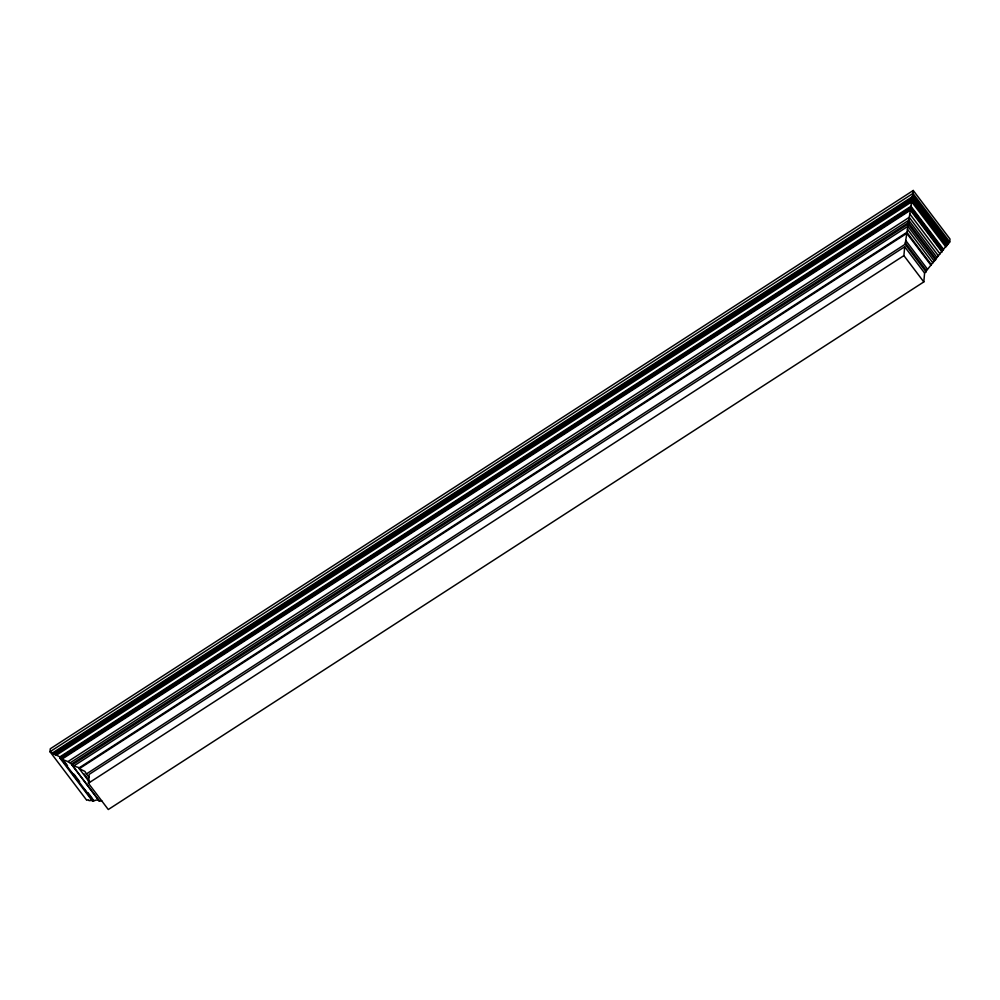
<?xml version="1.0" encoding="UTF-8"?>
<svg xmlns="http://www.w3.org/2000/svg" width="1000" height="1000" viewBox="0 0 1000 1000"><rect width="100%" height="100%" fill="white"/><g stroke="black" fill="none" stroke-linecap="round" stroke-linejoin="round"><path stroke-width="1.5" d="M92.3 800.875L59.763 757.887L59.85 756.912L910.95 206.287L913.25 190.475L50.263 748.787L50 751.737L86.75 800.288A4.075 1.163 -37.1 0 1 88.75 800.45A9.6 2.737 -37.1 0 0 92.387 799.887L92.3 800.875L93.575 800.05L93.488 801.025A13.562 3.875 -37.1 0 1 98.987 800.462A6.012 1.713 -37.1 0 0 101.713 800.625M924.6 273.062L904.688 246.775L89.175 774.375L88.387 783.225L108.287 809.525L923.812 281.913L924.6 273.062L942.125 251.075L910.5 209.288L61.938 758.263L61.85 759.25L93.488 801.025M923.812 281.913L903.9 255.625L904.688 246.775M910.5 209.288L905.15 244.25L926.188 272.038M943.4 250.25L910.863 207.262L910.95 206.287L943.487 249.262L942.125 251.075M943.487 249.262L949.737 241.975L950 239.025L913.25 190.475M949.737 241.975L912.987 193.425L50 751.737L52.737 752.825L912.45 196.625L948.05 243.65M62.638 760.588L59.85 756.912L53.412 753.4L912.3 197.738L947.588 244.363M53.513 753.9L912.225 198.363L947.463 244.9M54.562 754.675L911.988 199.963L946.762 245.912M56 755.45L911.688 201.863L945.85 247M59.763 757.887L910.863 207.262M942.038 252.05L910.413 210.263L61.85 759.25L67.95 761.6L909.237 217.338L938.288 255.712M67.95 761.6L70.088 762.862L908.787 220.263L936.912 257.425M70.088 762.862L73.675 766.05L907.913 226.337L934.463 261.413M89.2 777.537L86.45 773.913L905.15 244.25M88.387 783.225L903.9 255.625M73.675 766.05L79.362 767.712L81.225 770.163M52.737 752.825L53.412 753.4M912.7 195.138L948.787 242.825M909.788 213.95L940.025 253.888M935.975 258.962L908.45 222.613L71.463 764.1L98.987 800.462M935.537 260.038L908.263 224.013L71.988 765.037L99.262 801.062M907.425 229.262L932.875 262.9M931.038 264.275L906.875 232.35L79.362 767.712L79.275 768.7L89.5 782.2M930.95 265.25L906.787 233.337L79.275 768.7L84.887 771.375L86.45 773.913M905.65 240.375L927.425 269.137M905.312 242.8L926.475 270.763M84.012 773.85L89.588 781.213M61.938 758.263L67.525 765.638M74.037 774.237L79.612 781.612M87.987 792.675L92.638 798.812M64.5 763.05L66.35 765.5M71 771.637L78.438 781.462M84.012 788.838L91.45 798.662"/></g></svg>
